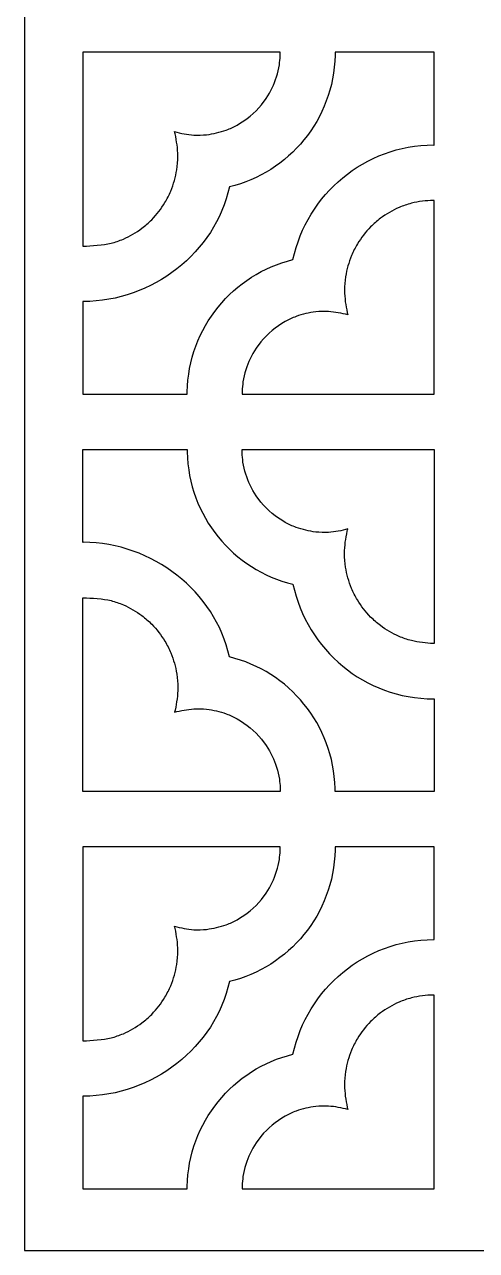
# Model space of a CAD drawing. Header units: centimetres. Extents: x 16.9 to 27.5, y -9.5 to 9.5.
# Drawn here: x 22.828 to 24.485, y -9.5 to -5.005 of the extents above; entities that cross this region are included whole.
import ezdxf

# ---------------------------------------------------------------- set-up
doc = ezdxf.new("R2010")
doc.units = ezdxf.units.CM
doc.header["$MEASUREMENT"] = 0
doc.layers.add('layer 1', color=7, linetype='Continuous')

msp = doc.modelspace()

# ---------------------------------------------------------------- linework, layer by layer
at = {"layer": 'layer 1', "color": 250}
for points, knots in [([(22.82789, 9.5), (22.82789, 9.5), (27.50001, 9.5), (27.50001, 9.5), (27.50001, 9.5), (27.50001, 9.5), (27.50001, -9.5), (27.50001, -9.5), (27.50001, -9.5), (27.50001, -9.5), (22.82789, -9.5), (22.82789, -9.5), (22.82789, -9.5), (22.82789, -9.5), (22.82789, 9.5), (22.82789, 9.5)], [0, 0, 0, 0, 0.2, 0.2, 0.2, 0.2, 0.4, 0.4, 0.4, 0.4, 0.6, 0.6, 0.6, 0.6, 1, 1, 1, 1]), ([(23.04172, -5.1072), (23.04172, -5.1072), (23.76525, -5.1072), (23.76525, -5.1072), (23.76525, -5.1072), (23.76519, -5.11277), (23.7651, -5.11867), (23.76499, -5.12125), (23.76499, -5.12125), (23.76453, -5.13156), (23.76362, -5.14193), (23.76227, -5.15267), (23.76227, -5.15267), (23.7596, -5.16768), (23.75637, -5.18184), (23.75223, -5.19651), (23.75223, -5.19651), (23.74248, -5.22553), (23.73067, -5.25024), (23.71429, -5.27603), (23.71429, -5.27603), (23.71429, -5.27603), (23.69683, -5.2996), (23.69683, -5.2996), (23.69683, -5.2996), (23.6702, -5.33066), (23.64269, -5.35366), (23.60746, -5.37417), (23.60746, -5.37417), (23.59427, -5.38102), (23.58136, -5.38693), (23.56758, -5.39244), (23.56758, -5.39244), (23.54333, -5.40076), (23.52071, -5.40601), (23.49531, -5.40929), (23.49531, -5.40929), (23.47962, -5.4105), (23.46465, -5.41088), (23.44893, -5.41047), (23.44893, -5.41047), (23.42394, -5.40854), (23.40152, -5.40461), (23.37752, -5.39784), (23.37752, -5.39784), (23.3783, -5.40047), (23.37907, -5.40311), (23.37982, -5.40578), (23.37982, -5.40578), (23.38621, -5.43365), (23.38937, -5.45933), (23.39009, -5.48794), (23.39009, -5.48794), (23.38966, -5.50499), (23.38846, -5.52119), (23.38632, -5.53811), (23.38632, -5.53811), (23.38145, -5.56553), (23.37463, -5.58986), (23.36449, -5.61577), (23.36449, -5.61577), (23.35787, -5.63053), (23.35087, -5.64432), (23.34286, -5.65837), (23.34286, -5.65837), (23.32822, -5.68141), (23.3129, -5.7011), (23.2942, -5.72092), (23.2942, -5.72092), (23.28262, -5.73208), (23.27103, -5.74224), (23.25846, -5.75223), (23.25846, -5.75223), (23.23635, -5.76815), (23.21489, -5.78064), (23.19018, -5.79197), (23.19018, -5.79197), (23.17515, -5.79798), (23.16053, -5.80299), (23.14499, -5.80747), (23.14499, -5.80747), (23.11741, -5.81393), (23.07222, -5.81712), (23.04393, -5.81784), (23.04393, -5.81784), (23.04371, -5.81784), (23.04285, -5.81783), (23.04172, -5.81782), (23.04172, -5.81782), (23.04172, -5.81782), (23.04172, -5.1072), (23.04172, -5.1072)], [0, 0, 0, 0, 0.0416667, 0.0416667, 0.0416667, 0.0416667, 0.0833333, 0.0833333, 0.0833333, 0.0833333, 0.125, 0.125, 0.125, 0.125, 0.1666667, 0.1666667, 0.1666667, 0.1666667, 0.2083333, 0.2083333, 0.2083333, 0.2083333, 0.25, 0.25, 0.25, 0.25, 0.2916667, 0.2916667, 0.2916667, 0.2916667, 0.3333333, 0.3333333, 0.3333333, 0.3333333, 0.375, 0.375, 0.375, 0.375, 0.4166667, 0.4166667, 0.4166667, 0.4166667, 0.4583333, 0.4583333, 0.4583333, 0.4583333, 0.5, 0.5, 0.5, 0.5, 0.5416667, 0.5416667, 0.5416667, 0.5416667, 0.5833333, 0.5833333, 0.5833333, 0.5833333, 0.625, 0.625, 0.625, 0.625, 0.6666667, 0.6666667, 0.6666667, 0.6666667, 0.7083333, 0.7083333, 0.7083333, 0.7083333, 0.75, 0.75, 0.75, 0.75, 0.7916667, 0.7916667, 0.7916667, 0.7916667, 0.8333333, 0.8333333, 0.8333333, 0.8333333, 0.875, 0.875, 0.875, 0.875, 0.9166667, 0.9166667, 0.9166667, 0.9166667, 1, 1, 1, 1]), ([(23.96665, -5.1072), (23.96665, -5.1072), (24.32959, -5.1072), (24.32959, -5.1072), (24.32959, -5.1072), (24.32959, -5.1072), (24.32959, -5.44702), (24.32959, -5.44702), (24.32959, -5.44702), (24.32834, -5.44701), (24.32751, -5.44701), (24.32737, -5.44701), (24.32737, -5.44701), (24.07515, -5.44701), (23.86336, -5.6276), (23.81197, -5.86738), (23.81197, -5.86738), (23.59309, -5.91937), (23.4286, -6.11679), (23.42447, -6.35256), (23.42447, -6.35256), (23.42445, -6.35371), (23.42443, -6.35708), (23.42442, -6.36082), (23.42442, -6.36082), (23.42442, -6.36082), (23.04172, -6.36082), (23.04172, -6.36082), (23.04172, -6.36082), (23.04172, -6.36082), (23.04172, -6.02096), (23.04172, -6.02096), (23.04172, -6.02096), (23.04285, -6.02096), (23.04371, -6.02097), (23.04393, -6.02097), (23.04393, -6.02097), (23.29615, -6.02097), (23.52772, -5.84038), (23.57911, -5.6006), (23.57911, -5.6006), (23.79707, -5.54883), (23.9611, -5.35284), (23.96655, -5.11839), (23.96655, -5.11839), (23.96659, -5.11652), (23.96662, -5.11185), (23.96665, -5.1072)], [0, 0, 0, 0, 0.0769231, 0.0769231, 0.0769231, 0.0769231, 0.1538462, 0.1538462, 0.1538462, 0.1538462, 0.2307692, 0.2307692, 0.2307692, 0.2307692, 0.3076923, 0.3076923, 0.3076923, 0.3076923, 0.3846154, 0.3846154, 0.3846154, 0.3846154, 0.4615385, 0.4615385, 0.4615385, 0.4615385, 0.5384615, 0.5384615, 0.5384615, 0.5384615, 0.6153846, 0.6153846, 0.6153846, 0.6153846, 0.6923077, 0.6923077, 0.6923077, 0.6923077, 0.7692308, 0.7692308, 0.7692308, 0.7692308, 0.8461538, 0.8461538, 0.8461538, 0.8461538, 1, 1, 1, 1]), ([(23.62582, -6.36082), (23.62586, -6.35601), (23.62591, -6.35133), (23.62598, -6.34954), (23.62598, -6.34954), (23.62639, -6.3383), (23.62733, -6.32703), (23.62881, -6.31531), (23.62881, -6.31531), (23.63148, -6.3003), (23.63471, -6.28614), (23.63885, -6.27147), (23.63885, -6.27147), (23.6486, -6.24245), (23.66041, -6.21774), (23.67679, -6.19195), (23.67679, -6.19195), (23.67679, -6.19195), (23.69425, -6.16837), (23.69425, -6.16837), (23.69425, -6.16837), (23.72088, -6.13732), (23.74839, -6.11432), (23.78362, -6.09381), (23.78362, -6.09381), (23.79681, -6.08696), (23.80972, -6.08105), (23.8235, -6.07554), (23.8235, -6.07554), (23.84775, -6.06722), (23.87038, -6.06197), (23.89577, -6.05869), (23.89577, -6.05869), (23.91146, -6.05748), (23.92643, -6.0571), (23.94215, -6.05751), (23.94215, -6.05751), (23.96714, -6.05944), (23.98956, -6.06337), (24.01356, -6.07013), (24.01356, -6.07013), (24.01278, -6.06751), (24.01201, -6.06487), (24.01126, -6.0622), (24.01126, -6.0622), (24.00487, -6.03433), (24.00171, -6.00865), (24.00099, -5.98004), (24.00099, -5.98004), (24.00142, -5.96299), (24.00262, -5.94679), (24.00476, -5.92987), (24.00476, -5.92987), (24.00963, -5.90245), (24.01645, -5.87812), (24.02659, -5.85221), (24.02659, -5.85221), (24.03321, -5.83745), (24.04021, -5.82365), (24.04822, -5.80961), (24.04822, -5.80961), (24.06286, -5.78657), (24.07818, -5.76688), (24.09688, -5.74706), (24.09688, -5.74706), (24.10846, -5.7359), (24.12005, -5.72574), (24.13262, -5.71574), (24.13262, -5.71574), (24.15473, -5.69983), (24.17619, -5.68734), (24.2009, -5.67601), (24.2009, -5.67601), (24.21594, -5.67), (24.23055, -5.66499), (24.24609, -5.66051), (24.24609, -5.66051), (24.27367, -5.65405), (24.29908, -5.65086), (24.32737, -5.65014), (24.32737, -5.65014), (24.3275, -5.65014), (24.32833, -5.65015), (24.32959, -5.65015), (24.32959, -5.65015), (24.32959, -5.65015), (24.32959, -6.36082), (24.32959, -6.36082), (24.32959, -6.36082), (24.32959, -6.36082), (23.62582, -6.36082), (23.62582, -6.36082)], [0, 0, 0, 0, 0.0416667, 0.0416667, 0.0416667, 0.0416667, 0.0833333, 0.0833333, 0.0833333, 0.0833333, 0.125, 0.125, 0.125, 0.125, 0.1666667, 0.1666667, 0.1666667, 0.1666667, 0.2083333, 0.2083333, 0.2083333, 0.2083333, 0.25, 0.25, 0.25, 0.25, 0.2916667, 0.2916667, 0.2916667, 0.2916667, 0.3333333, 0.3333333, 0.3333333, 0.3333333, 0.375, 0.375, 0.375, 0.375, 0.4166667, 0.4166667, 0.4166667, 0.4166667, 0.4583333, 0.4583333, 0.4583333, 0.4583333, 0.5, 0.5, 0.5, 0.5, 0.5416667, 0.5416667, 0.5416667, 0.5416667, 0.5833333, 0.5833333, 0.5833333, 0.5833333, 0.625, 0.625, 0.625, 0.625, 0.6666667, 0.6666667, 0.6666667, 0.6666667, 0.7083333, 0.7083333, 0.7083333, 0.7083333, 0.75, 0.75, 0.75, 0.75, 0.7916667, 0.7916667, 0.7916667, 0.7916667, 0.8333333, 0.8333333, 0.8333333, 0.8333333, 0.875, 0.875, 0.875, 0.875, 0.9166667, 0.9166667, 0.9166667, 0.9166667, 1, 1, 1, 1]), ([(23.96665, -7.8175), (23.96665, -7.8175), (24.32959, -7.8175), (24.32959, -7.8175), (24.32959, -7.8175), (24.32959, -7.8175), (24.32959, -7.47769), (24.32959, -7.47769), (24.32959, -7.47769), (24.32834, -7.47769), (24.32751, -7.47769), (24.32737, -7.47769), (24.32737, -7.47769), (24.07515, -7.47769), (23.86336, -7.29711), (23.81197, -7.05733), (23.81197, -7.05733), (23.59309, -7.00533), (23.4286, -6.80791), (23.42447, -6.57215), (23.42447, -6.57215), (23.42445, -6.571), (23.42443, -6.56762), (23.42442, -6.56388), (23.42442, -6.56388), (23.42442, -6.56388), (23.04172, -6.56388), (23.04172, -6.56388), (23.04172, -6.56388), (23.04172, -6.56388), (23.04172, -6.90375), (23.04172, -6.90375), (23.04172, -6.90375), (23.04285, -6.90374), (23.04371, -6.90374), (23.04393, -6.90374), (23.04393, -6.90374), (23.29615, -6.90374), (23.52772, -7.08432), (23.57911, -7.32411), (23.57911, -7.32411), (23.79707, -7.37588), (23.9611, -7.57186), (23.96655, -7.80631), (23.96655, -7.80631), (23.96659, -7.80819), (23.96662, -7.81285), (23.96665, -7.8175)], [0, 0, 0, 0, 0.0769231, 0.0769231, 0.0769231, 0.0769231, 0.1538462, 0.1538462, 0.1538462, 0.1538462, 0.2307692, 0.2307692, 0.2307692, 0.2307692, 0.3076923, 0.3076923, 0.3076923, 0.3076923, 0.3846154, 0.3846154, 0.3846154, 0.3846154, 0.4615385, 0.4615385, 0.4615385, 0.4615385, 0.5384615, 0.5384615, 0.5384615, 0.5384615, 0.6153846, 0.6153846, 0.6153846, 0.6153846, 0.6923077, 0.6923077, 0.6923077, 0.6923077, 0.7692308, 0.7692308, 0.7692308, 0.7692308, 0.8461538, 0.8461538, 0.8461538, 0.8461538, 1, 1, 1, 1]), ([(23.62582, -6.56388), (23.62586, -6.56869), (23.62591, -6.57337), (23.62598, -6.57517), (23.62598, -6.57517), (23.62639, -6.5864), (23.62733, -6.59768), (23.62881, -6.6094), (23.62881, -6.6094), (23.63148, -6.6244), (23.63471, -6.63857), (23.63885, -6.65324), (23.63885, -6.65324), (23.6486, -6.68226), (23.66041, -6.70697), (23.67679, -6.73276), (23.67679, -6.73276), (23.67679, -6.73276), (23.69425, -6.75633), (23.69425, -6.75633), (23.69425, -6.75633), (23.72088, -6.78738), (23.74839, -6.81038), (23.78362, -6.8309), (23.78362, -6.8309), (23.79681, -6.83774), (23.80972, -6.84365), (23.8235, -6.84916), (23.8235, -6.84916), (23.84775, -6.85749), (23.87038, -6.86274), (23.89577, -6.86602), (23.89577, -6.86602), (23.91146, -6.86723), (23.92643, -6.8676), (23.94215, -6.8672), (23.94215, -6.8672), (23.96714, -6.86527), (23.98956, -6.86134), (24.01356, -6.85457), (24.01356, -6.85457), (24.01278, -6.85719), (24.01201, -6.85984), (24.01126, -6.86251), (24.01126, -6.86251), (24.00487, -6.89038), (24.00171, -6.91606), (24.00099, -6.94466), (24.00099, -6.94466), (24.00142, -6.96171), (24.00262, -6.97792), (24.00476, -6.99484), (24.00476, -6.99484), (24.00963, -7.02226), (24.01645, -7.04659), (24.02659, -7.0725), (24.02659, -7.0725), (24.03321, -7.08726), (24.04021, -7.10105), (24.04822, -7.1151), (24.04822, -7.1151), (24.06286, -7.13814), (24.07818, -7.15783), (24.09688, -7.17765), (24.09688, -7.17765), (24.10846, -7.18881), (24.12005, -7.19896), (24.13262, -7.20896), (24.13262, -7.20896), (24.15473, -7.22487), (24.17619, -7.23737), (24.2009, -7.2487), (24.2009, -7.2487), (24.21594, -7.2547), (24.23055, -7.25971), (24.24609, -7.26419), (24.24609, -7.26419), (24.27367, -7.27065), (24.29908, -7.27384), (24.32737, -7.27457), (24.32737, -7.27457), (24.3275, -7.27457), (24.32833, -7.27456), (24.32959, -7.27456), (24.32959, -7.27456), (24.32959, -7.27456), (24.32959, -6.56388), (24.32959, -6.56388), (24.32959, -6.56388), (24.32959, -6.56388), (23.62582, -6.56388), (23.62582, -6.56388)], [0, 0, 0, 0, 0.0416667, 0.0416667, 0.0416667, 0.0416667, 0.0833333, 0.0833333, 0.0833333, 0.0833333, 0.125, 0.125, 0.125, 0.125, 0.1666667, 0.1666667, 0.1666667, 0.1666667, 0.2083333, 0.2083333, 0.2083333, 0.2083333, 0.25, 0.25, 0.25, 0.25, 0.2916667, 0.2916667, 0.2916667, 0.2916667, 0.3333333, 0.3333333, 0.3333333, 0.3333333, 0.375, 0.375, 0.375, 0.375, 0.4166667, 0.4166667, 0.4166667, 0.4166667, 0.4583333, 0.4583333, 0.4583333, 0.4583333, 0.5, 0.5, 0.5, 0.5, 0.5416667, 0.5416667, 0.5416667, 0.5416667, 0.5833333, 0.5833333, 0.5833333, 0.5833333, 0.625, 0.625, 0.625, 0.625, 0.6666667, 0.6666667, 0.6666667, 0.6666667, 0.7083333, 0.7083333, 0.7083333, 0.7083333, 0.75, 0.75, 0.75, 0.75, 0.7916667, 0.7916667, 0.7916667, 0.7916667, 0.8333333, 0.8333333, 0.8333333, 0.8333333, 0.875, 0.875, 0.875, 0.875, 0.9166667, 0.9166667, 0.9166667, 0.9166667, 1, 1, 1, 1]), ([(23.04172, -7.8175), (23.04172, -7.8175), (23.76525, -7.8175), (23.76525, -7.8175), (23.76525, -7.8175), (23.76519, -7.81193), (23.7651, -7.80603), (23.76499, -7.80346), (23.76499, -7.80346), (23.76453, -7.79315), (23.76362, -7.78278), (23.76227, -7.77203), (23.76227, -7.77203), (23.7596, -7.75703), (23.75637, -7.74286), (23.75223, -7.7282), (23.75223, -7.7282), (23.74248, -7.69917), (23.73067, -7.67446), (23.71429, -7.64867), (23.71429, -7.64867), (23.71429, -7.64867), (23.69683, -7.6251), (23.69683, -7.6251), (23.69683, -7.6251), (23.6702, -7.59405), (23.64269, -7.57105), (23.60746, -7.55053), (23.60746, -7.55053), (23.59427, -7.54369), (23.58136, -7.53778), (23.56758, -7.53227), (23.56758, -7.53227), (23.54333, -7.52395), (23.52071, -7.51869), (23.49531, -7.51541), (23.49531, -7.51541), (23.47962, -7.5142), (23.46465, -7.51383), (23.44893, -7.51423), (23.44893, -7.51423), (23.42394, -7.51616), (23.40152, -7.52009), (23.37752, -7.52686), (23.37752, -7.52686), (23.3783, -7.52424), (23.37907, -7.5216), (23.37982, -7.51893), (23.37982, -7.51893), (23.38621, -7.49105), (23.38937, -7.46537), (23.39009, -7.43677), (23.39009, -7.43677), (23.38966, -7.41972), (23.38846, -7.40352), (23.38632, -7.38659), (23.38632, -7.38659), (23.38145, -7.35917), (23.37463, -7.33485), (23.36449, -7.30894), (23.36449, -7.30894), (23.35787, -7.29417), (23.35087, -7.28038), (23.34286, -7.26633), (23.34286, -7.26633), (23.32822, -7.24329), (23.3129, -7.2236), (23.2942, -7.20379), (23.2942, -7.20379), (23.28262, -7.19262), (23.27103, -7.18247), (23.25846, -7.17247), (23.25846, -7.17247), (23.23635, -7.15656), (23.21489, -7.14406), (23.19018, -7.13274), (23.19018, -7.13274), (23.17515, -7.12673), (23.16053, -7.12172), (23.14499, -7.11724), (23.14499, -7.11724), (23.11741, -7.11078), (23.07222, -7.10759), (23.04393, -7.10686), (23.04393, -7.10686), (23.04371, -7.10687), (23.04285, -7.10688), (23.04172, -7.10688), (23.04172, -7.10688), (23.04172, -7.10688), (23.04172, -7.8175), (23.04172, -7.8175)], [0, 0, 0, 0, 0.0416667, 0.0416667, 0.0416667, 0.0416667, 0.0833333, 0.0833333, 0.0833333, 0.0833333, 0.125, 0.125, 0.125, 0.125, 0.1666667, 0.1666667, 0.1666667, 0.1666667, 0.2083333, 0.2083333, 0.2083333, 0.2083333, 0.25, 0.25, 0.25, 0.25, 0.2916667, 0.2916667, 0.2916667, 0.2916667, 0.3333333, 0.3333333, 0.3333333, 0.3333333, 0.375, 0.375, 0.375, 0.375, 0.4166667, 0.4166667, 0.4166667, 0.4166667, 0.4583333, 0.4583333, 0.4583333, 0.4583333, 0.5, 0.5, 0.5, 0.5, 0.5416667, 0.5416667, 0.5416667, 0.5416667, 0.5833333, 0.5833333, 0.5833333, 0.5833333, 0.625, 0.625, 0.625, 0.625, 0.6666667, 0.6666667, 0.6666667, 0.6666667, 0.7083333, 0.7083333, 0.7083333, 0.7083333, 0.75, 0.75, 0.75, 0.75, 0.7916667, 0.7916667, 0.7916667, 0.7916667, 0.8333333, 0.8333333, 0.8333333, 0.8333333, 0.875, 0.875, 0.875, 0.875, 0.9166667, 0.9166667, 0.9166667, 0.9166667, 1, 1, 1, 1]), ([(23.04172, -8.02056), (23.04172, -8.02056), (23.76525, -8.02056), (23.76525, -8.02056), (23.76525, -8.02056), (23.76519, -8.02613), (23.7651, -8.03204), (23.76499, -8.03461), (23.76499, -8.03461), (23.76453, -8.04492), (23.76362, -8.05529), (23.76227, -8.06603), (23.76227, -8.06603), (23.7596, -8.08104), (23.75637, -8.0952), (23.75223, -8.10987), (23.75223, -8.10987), (23.74248, -8.1389), (23.73067, -8.1636), (23.71429, -8.18939), (23.71429, -8.18939), (23.71429, -8.18939), (23.69683, -8.21297), (23.69683, -8.21297), (23.69683, -8.21297), (23.6702, -8.24402), (23.64269, -8.26702), (23.60746, -8.28753), (23.60746, -8.28753), (23.59427, -8.29438), (23.58136, -8.30029), (23.56758, -8.3058), (23.56758, -8.3058), (23.54333, -8.31412), (23.52071, -8.31937), (23.49531, -8.32265), (23.49531, -8.32265), (23.47962, -8.32387), (23.46465, -8.32424), (23.44893, -8.32383), (23.44893, -8.32383), (23.42394, -8.3219), (23.40152, -8.31798), (23.37752, -8.31121), (23.37752, -8.31121), (23.3783, -8.31383), (23.37907, -8.31647), (23.37982, -8.31914), (23.37982, -8.31914), (23.38621, -8.34701), (23.38937, -8.37269), (23.39009, -8.4013), (23.39009, -8.4013), (23.38966, -8.41835), (23.38846, -8.43455), (23.38632, -8.45147), (23.38632, -8.45147), (23.38145, -8.47889), (23.37463, -8.50322), (23.36449, -8.52913), (23.36449, -8.52913), (23.35787, -8.54389), (23.35087, -8.55769), (23.34286, -8.57173), (23.34286, -8.57173), (23.32822, -8.59478), (23.3129, -8.61447), (23.2942, -8.63428), (23.2942, -8.63428), (23.28262, -8.64544), (23.27103, -8.6556), (23.25846, -8.6656), (23.25846, -8.6656), (23.23635, -8.68151), (23.21489, -8.69401), (23.19018, -8.70533), (23.19018, -8.70533), (23.17515, -8.71134), (23.16053, -8.71635), (23.14499, -8.72083), (23.14499, -8.72083), (23.11741, -8.72729), (23.07222, -8.73048), (23.04393, -8.7312), (23.04393, -8.7312), (23.04371, -8.7312), (23.04285, -8.73119), (23.04172, -8.73118), (23.04172, -8.73118), (23.04172, -8.73118), (23.04172, -8.02056), (23.04172, -8.02056)], [0, 0, 0, 0, 0.0416667, 0.0416667, 0.0416667, 0.0416667, 0.0833333, 0.0833333, 0.0833333, 0.0833333, 0.125, 0.125, 0.125, 0.125, 0.1666667, 0.1666667, 0.1666667, 0.1666667, 0.2083333, 0.2083333, 0.2083333, 0.2083333, 0.25, 0.25, 0.25, 0.25, 0.2916667, 0.2916667, 0.2916667, 0.2916667, 0.3333333, 0.3333333, 0.3333333, 0.3333333, 0.375, 0.375, 0.375, 0.375, 0.4166667, 0.4166667, 0.4166667, 0.4166667, 0.4583333, 0.4583333, 0.4583333, 0.4583333, 0.5, 0.5, 0.5, 0.5, 0.5416667, 0.5416667, 0.5416667, 0.5416667, 0.5833333, 0.5833333, 0.5833333, 0.5833333, 0.625, 0.625, 0.625, 0.625, 0.6666667, 0.6666667, 0.6666667, 0.6666667, 0.7083333, 0.7083333, 0.7083333, 0.7083333, 0.75, 0.75, 0.75, 0.75, 0.7916667, 0.7916667, 0.7916667, 0.7916667, 0.8333333, 0.8333333, 0.8333333, 0.8333333, 0.875, 0.875, 0.875, 0.875, 0.9166667, 0.9166667, 0.9166667, 0.9166667, 1, 1, 1, 1]), ([(23.96665, -8.02056), (23.96665, -8.02056), (24.32959, -8.02056), (24.32959, -8.02056), (24.32959, -8.02056), (24.32959, -8.02056), (24.32959, -8.36038), (24.32959, -8.36038), (24.32959, -8.36038), (24.32834, -8.36038), (24.32751, -8.36037), (24.32737, -8.36037), (24.32737, -8.36037), (24.07515, -8.36037), (23.86336, -8.54096), (23.81197, -8.78074), (23.81197, -8.78074), (23.59309, -8.83273), (23.4286, -9.03015), (23.42447, -9.26592), (23.42447, -9.26592), (23.42445, -9.26707), (23.42443, -9.27045), (23.42442, -9.27418), (23.42442, -9.27418), (23.42442, -9.27418), (23.04172, -9.27418), (23.04172, -9.27418), (23.04172, -9.27418), (23.04172, -9.27418), (23.04172, -8.93432), (23.04172, -8.93432), (23.04172, -8.93432), (23.04285, -8.93433), (23.04371, -8.93433), (23.04393, -8.93433), (23.04393, -8.93433), (23.29615, -8.93433), (23.52772, -8.75375), (23.57911, -8.51396), (23.57911, -8.51396), (23.79707, -8.46219), (23.9611, -8.26621), (23.96655, -8.03176), (23.96655, -8.03176), (23.96659, -8.02988), (23.96662, -8.02522), (23.96665, -8.02056)], [0, 0, 0, 0, 0.0769231, 0.0769231, 0.0769231, 0.0769231, 0.1538462, 0.1538462, 0.1538462, 0.1538462, 0.2307692, 0.2307692, 0.2307692, 0.2307692, 0.3076923, 0.3076923, 0.3076923, 0.3076923, 0.3846154, 0.3846154, 0.3846154, 0.3846154, 0.4615385, 0.4615385, 0.4615385, 0.4615385, 0.5384615, 0.5384615, 0.5384615, 0.5384615, 0.6153846, 0.6153846, 0.6153846, 0.6153846, 0.6923077, 0.6923077, 0.6923077, 0.6923077, 0.7692308, 0.7692308, 0.7692308, 0.7692308, 0.8461538, 0.8461538, 0.8461538, 0.8461538, 1, 1, 1, 1]), ([(23.62582, -9.27418), (23.62586, -9.26938), (23.62591, -9.2647), (23.62598, -9.2629), (23.62598, -9.2629), (23.62639, -9.25167), (23.62733, -9.24039), (23.62881, -9.22867), (23.62881, -9.22867), (23.63148, -9.21366), (23.63471, -9.1995), (23.63885, -9.18483), (23.63885, -9.18483), (23.6486, -9.15581), (23.66041, -9.1311), (23.67679, -9.10531), (23.67679, -9.10531), (23.67679, -9.10531), (23.69425, -9.08174), (23.69425, -9.08174), (23.69425, -9.08174), (23.72088, -9.05068), (23.74839, -9.02768), (23.78362, -9.00717), (23.78362, -9.00717), (23.79681, -9.00032), (23.80972, -8.99441), (23.8235, -8.9889), (23.8235, -8.9889), (23.84775, -8.98058), (23.87038, -8.97533), (23.89577, -8.97205), (23.89577, -8.97205), (23.91146, -8.97084), (23.92643, -8.97046), (23.94215, -8.97087), (23.94215, -8.97087), (23.96714, -8.9728), (23.98956, -8.97673), (24.01356, -8.9835), (24.01356, -8.9835), (24.01278, -8.98088), (24.01201, -8.97823), (24.01126, -8.97556), (24.01126, -8.97556), (24.00487, -8.94769), (24.00171, -8.92201), (24.00099, -8.8934), (24.00099, -8.8934), (24.00142, -8.87635), (24.00262, -8.86015), (24.00476, -8.84323), (24.00476, -8.84323), (24.00963, -8.81581), (24.01645, -8.79148), (24.02659, -8.76557), (24.02659, -8.76557), (24.03321, -8.75081), (24.04021, -8.73702), (24.04822, -8.72297), (24.04822, -8.72297), (24.06286, -8.69993), (24.07818, -8.68024), (24.09688, -8.66042), (24.09688, -8.66042), (24.10846, -8.64926), (24.12005, -8.63911), (24.13262, -8.62911), (24.13262, -8.62911), (24.15473, -8.6132), (24.17619, -8.6007), (24.2009, -8.58937), (24.2009, -8.58937), (24.21594, -8.58336), (24.23055, -8.57835), (24.24609, -8.57387), (24.24609, -8.57387), (24.27367, -8.56741), (24.29908, -8.56423), (24.32737, -8.5635), (24.32737, -8.5635), (24.3275, -8.5635), (24.32833, -8.56351), (24.32959, -8.56351), (24.32959, -8.56351), (24.32959, -8.56351), (24.32959, -9.27418), (24.32959, -9.27418), (24.32959, -9.27418), (24.32959, -9.27418), (23.62582, -9.27418), (23.62582, -9.27418)], [0, 0, 0, 0, 0.0416667, 0.0416667, 0.0416667, 0.0416667, 0.0833333, 0.0833333, 0.0833333, 0.0833333, 0.125, 0.125, 0.125, 0.125, 0.1666667, 0.1666667, 0.1666667, 0.1666667, 0.2083333, 0.2083333, 0.2083333, 0.2083333, 0.25, 0.25, 0.25, 0.25, 0.2916667, 0.2916667, 0.2916667, 0.2916667, 0.3333333, 0.3333333, 0.3333333, 0.3333333, 0.375, 0.375, 0.375, 0.375, 0.4166667, 0.4166667, 0.4166667, 0.4166667, 0.4583333, 0.4583333, 0.4583333, 0.4583333, 0.5, 0.5, 0.5, 0.5, 0.5416667, 0.5416667, 0.5416667, 0.5416667, 0.5833333, 0.5833333, 0.5833333, 0.5833333, 0.625, 0.625, 0.625, 0.625, 0.6666667, 0.6666667, 0.6666667, 0.6666667, 0.7083333, 0.7083333, 0.7083333, 0.7083333, 0.75, 0.75, 0.75, 0.75, 0.7916667, 0.7916667, 0.7916667, 0.7916667, 0.8333333, 0.8333333, 0.8333333, 0.8333333, 0.875, 0.875, 0.875, 0.875, 0.9166667, 0.9166667, 0.9166667, 0.9166667, 1, 1, 1, 1])]:
    msp.add_open_spline(points, degree=3, knots=knots, dxfattribs=at)

doc.saveas('drawing.dxf')
